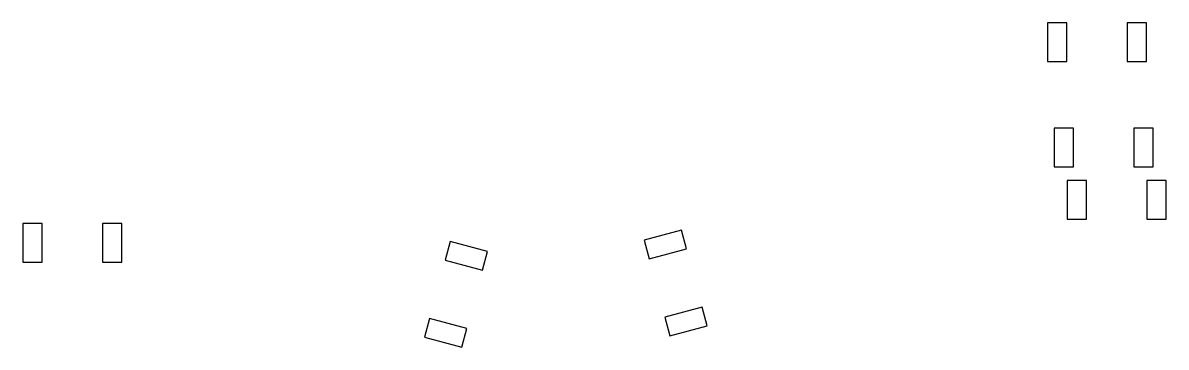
# Model space of a CAD drawing. Header units: millimetres. Extents: x -10 to 405, y -39 to 79.
import ezdxf

# ---------------------------------------------------------------- set-up
doc = ezdxf.new("R2010")
doc.units = ezdxf.units.MM

msp = doc.modelspace()

# ---------------------------------------------------------------- linework, layer by layer
at = {"linetype": 'CONTINUOUS'}
for p, q in [((368.9, 78.7), (361.9, 78.7)), ((361.9, 78.7), (361.9, 64.7)), ((368.9, 64.7), (368.9, 78.7)), ((397.75, 78.7), (390.75, 78.7)), ((390.75, 78.7), (390.75, 64.7)), ((397.75, 64.7), (397.75, 78.7)), ((361.9, 64.7), (368.9, 64.7)), ((390.75, 64.7), (397.75, 64.7)), ((371.28, 40.6), (364.28, 40.6)), ((364.28, 40.6), (364.28, 26.6)), ((371.28, 26.6), (371.28, 40.6)), ((400.13, 40.6), (393.13, 40.6)), ((393.13, 40.6), (393.13, 26.6)), ((400.13, 26.6), (400.13, 40.6)), ((364.28, 26.6), (371.28, 26.6)), ((393.13, 26.6), (400.13, 26.6)), ((376.04, 21.55), (369.04, 21.55)), ((369.04, 21.55), (369.04, 7.55)), ((376.04, 7.55), (376.04, 21.55)), ((404.89, 21.55), (397.89, 21.55)), ((397.89, 21.55), (397.89, 7.55)), ((404.89, 7.55), (404.89, 21.55)), ((-2.78, 6), (-9.78, 6)), ((-9.78, 6), (-9.78, -8)), ((-2.78, -8), (-2.78, 6)), ((26.07, 6), (19.07, 6)), ((19.07, 6), (19.07, -8)), ((26.07, -8), (26.07, 6)), ((369.04, 7.55), (376.04, 7.55)), ((397.89, 7.55), (404.89, 7.55)), ((229.1, 3.63), (215.58, 0)), ((215.58, 0), (217.39, -6.76)), ((230.91, -3.13), (229.1, 3.63)), ((145.21, -0.49), (143.4, -7.25)), ((158.73, -4.12), (145.21, -0.49)), ((156.92, -10.88), (158.73, -4.12)), ((217.39, -6.76), (230.91, -3.13)), ((-9.78, -8), (-2.78, -8)), ((19.07, -8), (26.07, -8)), ((143.4, -7.25), (156.92, -10.88)), ((236.57, -24.24), (223.05, -27.86)), ((238.38, -31), (236.57, -24.24)), ((137.74, -28.36), (135.93, -35.12)), ((151.26, -31.98), (137.74, -28.36)), ((223.05, -27.86), (224.86, -34.62)), ((149.45, -38.74), (151.26, -31.98)), ((224.86, -34.62), (238.38, -31)), ((135.93, -35.12), (149.45, -38.74))]:
    msp.add_line(p, q, dxfattribs=at)

doc.saveas('drawing.dxf')
